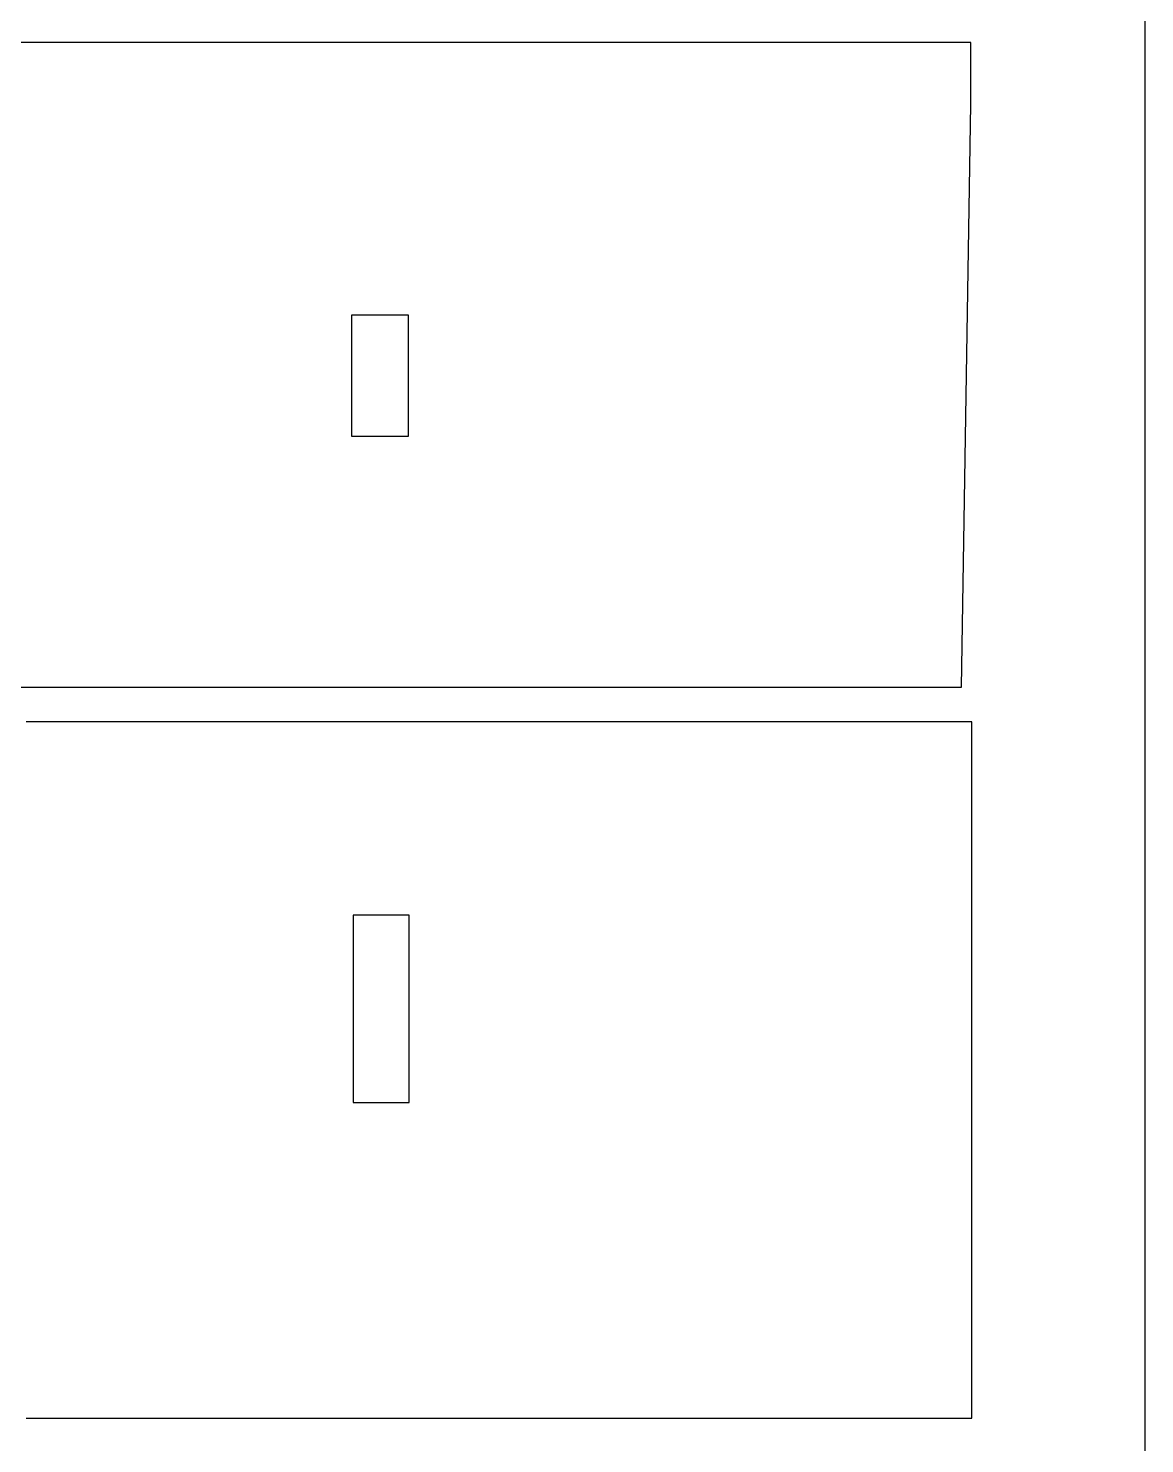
# Model space of a CAD drawing. Extents: x 11 to 591, y 39 to 419.
# Drawn here: x 540.5 to 591.2, y 282.1 to 346.4 of the extents above; entities that cross this region are included whole.
import ezdxf

# ---------------------------------------------------------------- set-up
doc = ezdxf.new("R2010")
doc.units = 0
doc.layers.get('0').update_dxf_attribs({"linetype": 'CONTINUOUS'})

msp = doc.modelspace()

# ---------------------------------------------------------------- linework, layer by layer
at = {"color": 5}
msp.add_line((591.215419, 418.930266), (591.215419, 38.955266), dxfattribs=at)
at = {"color": 3}
for p, q in [((583.315419, 345.705266), (504.290419, 345.705266)), ((583.315419, 345.455266), (583.315419, 345.705266)), ((583.315419, 345.230266), (583.315419, 345.455266)), ((583.315419, 345.005266), (583.315419, 345.230266)), ((583.315419, 344.780266), (583.315419, 345.005266)), ((583.315419, 344.530266), (583.315419, 344.780266)), ((583.315419, 344.305266), (583.315419, 344.530266)), ((583.315419, 344.080266), (583.315419, 344.305266)), ((583.315419, 343.830266), (583.315419, 344.080266)), ((583.315419, 343.605266), (583.315419, 343.830266)), ((583.315419, 343.380266), (583.315419, 343.605266)), ((583.315419, 343.130266), (583.315419, 343.380266)), ((583.315419, 342.905266), (583.315419, 343.130266)), ((582.890419, 316.455266), (583.315419, 342.905266)), ((504.790419, 316.455266), (582.890419, 316.455266)), ((540.615419, 314.880266), (540.415419, 314.880266)), ((540.815419, 314.880266), (540.615419, 314.880266)), ((541.015419, 314.880266), (540.815419, 314.880266)), ((541.215419, 314.880266), (541.015419, 314.880266)), ((541.415419, 314.880266), (541.215419, 314.880266)), ((541.640419, 314.880266), (541.415419, 314.880266)), ((541.840419, 314.880266), (541.640419, 314.880266)), ((542.040419, 314.880266), (541.840419, 314.880266)), ((542.240419, 314.880266), (542.040419, 314.880266)), ((542.440419, 314.880266), (542.240419, 314.880266)), ((542.640419, 314.880266), (542.440419, 314.880266)), ((542.840419, 314.880266), (542.640419, 314.880266)), ((543.040419, 314.880266), (542.840419, 314.880266)), ((543.240419, 314.880266), (543.040419, 314.880266)), ((543.440419, 314.880266), (543.240419, 314.880266)), ((543.640419, 314.880266), (543.440419, 314.880266)), ((543.840419, 314.880266), (543.640419, 314.880266)), ((544.040419, 314.880266), (543.840419, 314.880266)), ((544.240419, 314.880266), (544.040419, 314.880266)), ((544.440419, 314.880266), (544.240419, 314.880266)), ((544.640419, 314.880266), (544.440419, 314.880266)), ((544.840419, 314.880266), (544.640419, 314.880266)), ((545.040419, 314.880266), (544.840419, 314.880266)), ((545.240419, 314.880266), (545.040419, 314.880266)), ((545.440419, 314.880266), (545.240419, 314.880266)), ((545.640419, 314.880266), (545.440419, 314.880266)), ((545.840419, 314.880266), (545.640419, 314.880266)), ((546.040419, 314.880266), (545.840419, 314.880266)), ((546.240419, 314.880266), (546.040419, 314.880266)), ((546.440419, 314.880266), (546.240419, 314.880266)), ((546.640419, 314.880266), (546.440419, 314.880266)), ((546.840419, 314.880266), (546.640419, 314.880266)), ((547.040419, 314.880266), (546.840419, 314.880266)), ((547.240419, 314.880266), (547.040419, 314.880266)), ((547.440419, 314.880266), (547.240419, 314.880266)), ((547.640419, 314.880266), (547.440419, 314.880266)), ((547.840419, 314.880266), (547.640419, 314.880266)), ((548.040419, 314.880266), (547.840419, 314.880266)), ((548.240419, 314.880266), (548.040419, 314.880266)), ((548.440419, 314.880266), (548.240419, 314.880266)), ((548.640419, 314.880266), (548.440419, 314.880266)), ((548.840419, 314.880266), (548.640419, 314.880266)), ((549.040419, 314.880266), (548.840419, 314.880266)), ((549.240419, 314.880266), (549.040419, 314.880266)), ((549.440419, 314.880266), (549.240419, 314.880266)), ((549.665419, 314.880266), (549.440419, 314.880266)), ((549.865419, 314.880266), (549.665419, 314.880266)), ((550.065419, 314.880266), (549.865419, 314.880266)), ((550.265419, 314.880266), (550.065419, 314.880266)), ((550.465419, 314.880266), (550.265419, 314.880266)), ((550.665419, 314.880266), (550.465419, 314.880266)), ((550.865419, 314.880266), (550.665419, 314.880266)), ((551.065419, 314.880266), (550.865419, 314.880266)), ((551.265419, 314.880266), (551.065419, 314.880266)), ((551.465419, 314.880266), (551.265419, 314.880266)), ((551.665419, 314.880266), (551.465419, 314.880266)), ((551.865419, 314.880266), (551.665419, 314.880266)), ((552.065419, 314.880266), (551.865419, 314.880266)), ((552.265419, 314.880266), (552.065419, 314.880266)), ((552.465419, 314.880266), (552.265419, 314.880266)), ((552.665419, 314.880266), (552.465419, 314.880266)), ((552.865419, 314.880266), (552.665419, 314.880266)), ((553.065419, 314.880266), (552.865419, 314.880266)), ((553.265419, 314.880266), (553.065419, 314.880266)), ((553.465419, 314.880266), (553.265419, 314.880266)), ((553.665419, 314.880266), (553.465419, 314.880266)), ((553.865419, 314.880266), (553.665419, 314.880266)), ((554.065419, 314.880266), (553.865419, 314.880266)), ((554.265419, 314.880266), (554.065419, 314.880266)), ((554.465419, 314.880266), (554.265419, 314.880266)), ((554.665419, 314.880266), (554.465419, 314.880266)), ((554.865419, 314.880266), (554.665419, 314.880266)), ((555.065419, 314.880266), (554.865419, 314.880266)), ((555.265419, 314.880266), (555.065419, 314.880266)), ((555.465419, 314.880266), (555.265419, 314.880266)), ((555.665419, 314.880266), (555.465419, 314.880266)), ((555.865419, 314.880266), (555.665419, 314.880266)), ((556.065419, 314.880266), (555.865419, 314.880266)), ((556.265419, 314.880266), (556.065419, 314.880266)), ((556.465419, 314.880266), (556.265419, 314.880266)), ((556.665419, 314.880266), (556.465419, 314.880266)), ((556.865419, 314.880266), (556.665419, 314.880266)), ((557.065419, 314.880266), (556.865419, 314.880266)), ((557.265419, 314.880266), (557.065419, 314.880266)), ((557.465419, 314.880266), (557.265419, 314.880266)), ((557.690419, 314.880266), (557.465419, 314.880266)), ((557.890419, 314.880266), (557.690419, 314.880266)), ((558.090419, 314.880266), (557.890419, 314.880266)), ((558.290419, 314.880266), (558.090419, 314.880266)), ((558.490419, 314.880266), (558.290419, 314.880266)), ((558.690419, 314.880266), (558.490419, 314.880266)), ((558.890419, 314.880266), (558.690419, 314.880266)), ((559.090419, 314.880266), (558.890419, 314.880266)), ((559.290419, 314.880266), (559.090419, 314.880266)), ((559.490419, 314.880266), (559.290419, 314.880266)), ((559.690419, 314.880266), (559.490419, 314.880266)), ((559.890419, 314.880266), (559.690419, 314.880266)), ((560.090419, 314.880266), (559.890419, 314.880266)), ((560.290419, 314.880266), (560.090419, 314.880266)), ((560.490419, 314.880266), (560.290419, 314.880266)), ((560.690419, 314.880266), (560.490419, 314.880266)), ((560.890419, 314.880266), (560.690419, 314.880266)), ((561.090419, 314.880266), (560.890419, 314.880266)), ((561.290419, 314.880266), (561.090419, 314.880266)), ((561.490419, 314.880266), (561.290419, 314.880266)), ((561.690419, 314.880266), (561.490419, 314.880266)), ((561.890419, 314.880266), (561.690419, 314.880266)), ((562.090419, 314.880266), (561.890419, 314.880266)), ((562.290419, 314.880266), (562.090419, 314.880266)), ((562.490419, 314.880266), (562.290419, 314.880266)), ((562.690419, 314.880266), (562.490419, 314.880266)), ((562.890419, 314.880266), (562.690419, 314.880266)), ((563.090419, 314.880266), (562.890419, 314.880266)), ((563.290419, 314.880266), (563.090419, 314.880266)), ((563.490419, 314.880266), (563.290419, 314.880266)), ((563.690419, 314.880266), (563.490419, 314.880266)), ((563.890419, 314.880266), (563.690419, 314.880266)), ((564.090419, 314.880266), (563.890419, 314.880266)), ((564.290419, 314.880266), (564.090419, 314.880266)), ((564.490419, 314.880266), (564.290419, 314.880266)), ((564.690419, 314.880266), (564.490419, 314.880266)), ((564.890419, 314.880266), (564.690419, 314.880266)), ((565.090419, 314.880266), (564.890419, 314.880266)), ((565.290419, 314.880266), (565.090419, 314.880266)), ((565.515419, 314.880266), (565.290419, 314.880266)), ((565.715419, 314.880266), (565.515419, 314.880266)), ((565.915419, 314.880266), (565.715419, 314.880266)), ((566.115419, 314.880266), (565.915419, 314.880266)), ((566.315419, 314.880266), (566.115419, 314.880266)), ((566.515419, 314.880266), (566.315419, 314.880266)), ((566.715419, 314.880266), (566.515419, 314.880266)), ((566.915419, 314.880266), (566.715419, 314.880266)), ((567.115419, 314.880266), (566.915419, 314.880266)), ((567.315419, 314.880266), (567.115419, 314.880266)), ((567.515419, 314.880266), (567.315419, 314.880266)), ((567.715419, 314.880266), (567.515419, 314.880266)), ((567.915419, 314.880266), (567.715419, 314.880266)), ((568.115419, 314.880266), (567.915419, 314.880266)), ((568.315419, 314.880266), (568.115419, 314.880266)), ((568.515419, 314.880266), (568.315419, 314.880266)), ((568.715419, 314.880266), (568.515419, 314.880266)), ((568.915419, 314.880266), (568.715419, 314.880266)), ((569.115419, 314.880266), (568.915419, 314.880266)), ((569.315419, 314.880266), (569.115419, 314.880266)), ((569.515419, 314.880266), (569.315419, 314.880266)), ((569.715419, 314.880266), (569.515419, 314.880266)), ((569.915419, 314.880266), (569.715419, 314.880266)), ((570.115419, 314.880266), (569.915419, 314.880266)), ((570.315419, 314.880266), (570.115419, 314.880266)), ((570.515419, 314.880266), (570.315419, 314.880266)), ((570.715419, 314.880266), (570.515419, 314.880266)), ((570.915419, 314.880266), (570.715419, 314.880266)), ((571.115419, 314.880266), (570.915419, 314.880266)), ((571.315419, 314.880266), (571.115419, 314.880266)), ((571.515419, 314.880266), (571.315419, 314.880266)), ((571.715419, 314.880266), (571.515419, 314.880266)), ((571.915419, 314.880266), (571.715419, 314.880266)), ((572.115419, 314.880266), (571.915419, 314.880266)), ((572.315419, 314.880266), (572.115419, 314.880266)), ((572.515419, 314.880266), (572.315419, 314.880266)), ((572.715419, 314.880266), (572.515419, 314.880266)), ((572.915419, 314.880266), (572.715419, 314.880266)), ((573.115419, 314.880266), (572.915419, 314.880266)), ((573.315419, 314.880266), (573.115419, 314.880266)), ((573.540419, 314.880266), (573.315419, 314.880266)), ((573.740419, 314.880266), (573.540419, 314.880266)), ((573.940419, 314.880266), (573.740419, 314.880266)), ((574.140419, 314.880266), (573.940419, 314.880266)), ((574.340419, 314.880266), (574.140419, 314.880266)), ((574.540419, 314.880266), (574.340419, 314.880266)), ((574.740419, 314.880266), (574.540419, 314.880266)), ((574.940419, 314.880266), (574.740419, 314.880266)), ((575.140419, 314.880266), (574.940419, 314.880266)), ((575.340419, 314.880266), (575.140419, 314.880266)), ((575.540419, 314.880266), (575.340419, 314.880266)), ((575.740419, 314.880266), (575.540419, 314.880266)), ((575.940419, 314.880266), (575.740419, 314.880266)), ((576.140419, 314.880266), (575.940419, 314.880266)), ((576.340419, 314.880266), (576.140419, 314.880266)), ((576.540419, 314.880266), (576.340419, 314.880266)), ((576.740419, 314.880266), (576.540419, 314.880266)), ((576.940419, 314.880266), (576.740419, 314.880266)), ((577.140419, 314.880266), (576.940419, 314.880266)), ((577.340419, 314.880266), (577.140419, 314.880266)), ((577.540419, 314.880266), (577.340419, 314.880266)), ((577.740419, 314.880266), (577.540419, 314.880266)), ((577.940419, 314.880266), (577.740419, 314.880266)), ((578.140419, 314.880266), (577.940419, 314.880266)), ((578.340419, 314.880266), (578.140419, 314.880266)), ((578.540419, 314.880266), (578.340419, 314.880266)), ((578.740419, 314.880266), (578.540419, 314.880266)), ((578.940419, 314.880266), (578.740419, 314.880266)), ((579.140419, 314.880266), (578.940419, 314.880266)), ((579.340419, 314.880266), (579.140419, 314.880266)), ((579.540419, 314.880266), (579.340419, 314.880266)), ((579.740419, 314.880266), (579.540419, 314.880266)), ((579.940419, 314.880266), (579.740419, 314.880266)), ((580.140419, 314.880266), (579.940419, 314.880266)), ((580.340419, 314.880266), (580.140419, 314.880266)), ((580.540419, 314.880266), (580.340419, 314.880266)), ((580.740419, 314.880266), (580.540419, 314.880266)), ((580.940419, 314.880266), (580.740419, 314.880266)), ((581.140419, 314.880266), (580.940419, 314.880266)), ((581.340419, 314.880266), (581.140419, 314.880266)), ((581.565419, 314.880266), (581.340419, 314.880266)), ((581.765419, 314.880266), (581.565419, 314.880266)), ((581.965419, 314.880266), (581.765419, 314.880266)), ((582.165419, 314.880266), (581.965419, 314.880266)), ((582.365419, 314.880266), (582.165419, 314.880266)), ((582.565419, 314.880266), (582.365419, 314.880266)), ((582.765419, 314.880266), (582.565419, 314.880266)), ((582.965419, 314.880266), (582.765419, 314.880266)), ((583.165419, 314.880266), (582.965419, 314.880266)), ((583.365419, 314.880266), (583.165419, 314.880266)), ((583.365419, 314.680266), (583.365419, 314.880266)), ((583.365419, 314.480266), (583.365419, 314.680266)), ((583.365419, 314.280266), (583.365419, 314.480266)), ((583.365419, 314.080266), (583.365419, 314.280266)), ((583.365419, 313.880266), (583.365419, 314.080266)), ((583.365419, 313.680266), (583.365419, 313.880266)), ((583.365419, 313.480266), (583.365419, 313.680266)), ((583.365419, 313.280266), (583.365419, 313.480266)), ((583.365419, 313.080266), (583.365419, 313.280266)), ((583.365419, 312.880266), (583.365419, 313.080266)), ((583.365419, 312.655266), (583.365419, 312.880266)), ((583.365419, 312.455266), (583.365419, 312.655266)), ((583.365419, 312.255266), (583.365419, 312.455266)), ((583.365419, 312.055266), (583.365419, 312.255266)), ((583.365419, 311.855266), (583.365419, 312.055266)), ((583.365419, 311.655266), (583.365419, 311.855266)), ((583.365419, 311.455266), (583.365419, 311.655266)), ((583.365419, 311.255266), (583.365419, 311.455266)), ((583.365419, 311.055266), (583.365419, 311.255266)), ((583.365419, 310.855266), (583.365419, 311.055266)), ((583.365419, 310.655266), (583.365419, 310.855266)), ((583.365419, 310.455266), (583.365419, 310.655266)), ((583.365419, 310.255266), (583.365419, 310.455266)), ((583.365419, 310.055266), (583.365419, 310.255266)), ((583.365419, 309.855266), (583.365419, 310.055266)), ((583.365419, 309.655266), (583.365419, 309.855266)), ((583.365419, 309.455266), (583.365419, 309.655266)), ((583.365419, 309.255266), (583.365419, 309.455266)), ((583.365419, 309.055266), (583.365419, 309.255266)), ((583.365419, 308.830266), (583.365419, 309.055266)), ((583.365419, 308.630266), (583.365419, 308.830266)), ((583.365419, 308.430266), (583.365419, 308.630266)), ((583.365419, 308.230266), (583.365419, 308.430266)), ((583.365419, 308.030266), (583.365419, 308.230266)), ((583.365419, 307.830266), (583.365419, 308.030266)), ((583.365419, 307.630266), (583.365419, 307.830266)), ((583.365419, 307.430266), (583.365419, 307.630266)), ((583.365419, 307.230266), (583.365419, 307.430266)), ((583.365419, 307.030266), (583.365419, 307.230266)), ((583.365419, 306.830266), (583.365419, 307.030266)), ((583.365419, 306.630266), (583.365419, 306.830266)), ((583.365419, 306.430266), (583.365419, 306.630266)), ((583.365419, 306.230266), (583.365419, 306.430266)), ((583.365419, 306.030266), (583.365419, 306.230266)), ((583.365419, 305.830266), (583.365419, 306.030266)), ((583.365419, 305.630266), (583.365419, 305.830266)), ((583.365419, 305.430266), (583.365419, 305.630266)), ((583.365419, 305.230266), (583.365419, 305.430266)), ((583.365419, 305.005266), (583.365419, 305.230266)), ((583.365419, 304.805266), (583.365419, 305.005266)), ((583.365419, 304.605266), (583.365419, 304.805266)), ((583.365419, 304.405266), (583.365419, 304.605266)), ((583.365419, 304.205266), (583.365419, 304.405266)), ((583.365419, 304.005266), (583.365419, 304.205266)), ((583.365419, 303.805266), (583.365419, 304.005266)), ((583.365419, 303.605266), (583.365419, 303.805266)), ((583.365419, 303.405266), (583.365419, 303.605266)), ((583.365419, 303.205266), (583.365419, 303.405266)), ((583.365419, 303.005266), (583.365419, 303.205266)), ((583.365419, 302.805266), (583.365419, 303.005266)), ((583.365419, 302.605266), (583.365419, 302.805266)), ((583.365419, 302.405266), (583.365419, 302.605266)), ((583.365419, 302.205266), (583.365419, 302.405266)), ((583.365419, 302.005266), (583.365419, 302.205266)), ((583.365419, 301.805266), (583.365419, 302.005266)), ((583.365419, 301.605266), (583.365419, 301.805266)), ((583.365419, 301.405266), (583.365419, 301.605266)), ((583.365419, 301.180266), (583.365419, 301.405266)), ((583.365419, 300.980266), (583.365419, 301.180266)), ((583.365419, 300.780266), (583.365419, 300.980266)), ((583.365419, 300.580266), (583.365419, 300.780266)), ((583.365419, 300.380266), (583.365419, 300.580266)), ((583.365419, 300.180266), (583.365419, 300.380266)), ((583.365419, 299.980266), (583.365419, 300.180266)), ((583.365419, 299.780266), (583.365419, 299.980266)), ((583.365419, 299.580266), (583.365419, 299.780266)), ((583.365419, 299.380266), (583.365419, 299.580266)), ((583.365419, 299.180266), (583.365419, 299.380266)), ((583.365419, 298.980266), (583.365419, 299.180266)), ((583.365419, 298.780266), (583.365419, 298.980266)), ((583.365419, 298.580266), (583.365419, 298.780266)), ((583.365419, 298.380266), (583.365419, 298.580266)), ((583.365419, 298.180266), (583.365419, 298.380266)), ((583.365419, 297.980266), (583.365419, 298.180266)), ((583.365419, 297.780266), (583.365419, 297.980266)), ((583.365419, 297.555266), (583.365419, 297.780266)), ((583.365419, 297.355266), (583.365419, 297.555266)), ((583.365419, 297.155266), (583.365419, 297.355266)), ((583.365419, 296.955266), (583.365419, 297.155266)), ((583.365419, 296.755266), (583.365419, 296.955266)), ((583.365419, 296.555266), (583.365419, 296.755266)), ((583.365419, 296.355266), (583.365419, 296.555266)), ((583.365419, 296.155266), (583.365419, 296.355266)), ((583.365419, 295.955266), (583.365419, 296.155266)), ((583.365419, 295.755266), (583.365419, 295.955266)), ((583.365419, 295.555266), (583.365419, 295.755266)), ((583.365419, 295.355266), (583.365419, 295.555266)), ((583.365419, 295.155266), (583.365419, 295.355266)), ((583.365419, 294.955266), (583.365419, 295.155266)), ((583.365419, 294.755266), (583.365419, 294.955266)), ((583.365419, 294.555266), (583.365419, 294.755266)), ((583.365419, 294.355266), (583.365419, 294.555266)), ((583.365419, 294.155266), (583.365419, 294.355266)), ((583.365419, 293.955266), (583.365419, 294.155266)), ((583.365419, 293.730266), (583.365419, 293.955266)), ((583.365419, 293.530266), (583.365419, 293.730266)), ((583.365419, 293.330266), (583.365419, 293.530266)), ((583.365419, 293.130266), (583.365419, 293.330266)), ((583.365419, 292.930266), (583.365419, 293.130266)), ((583.365419, 292.730266), (583.365419, 292.930266)), ((583.365419, 292.530266), (583.365419, 292.730266)), ((583.365419, 292.330266), (583.365419, 292.530266)), ((583.365419, 292.130266), (583.365419, 292.330266)), ((583.365419, 291.930266), (583.365419, 292.130266)), ((583.365419, 291.730266), (583.365419, 291.930266)), ((583.365419, 291.530266), (583.365419, 291.730266)), ((583.365419, 291.330266), (583.365419, 291.530266)), ((583.365419, 291.130266), (583.365419, 291.330266)), ((583.365419, 290.930266), (583.365419, 291.130266)), ((583.365419, 290.730266), (583.365419, 290.930266)), ((583.365419, 290.530266), (583.365419, 290.730266)), ((583.365419, 290.330266), (583.365419, 290.530266)), ((583.365419, 290.130266), (583.365419, 290.330266)), ((583.365419, 289.905266), (583.365419, 290.130266)), ((583.365419, 289.705266), (583.365419, 289.905266)), ((583.365419, 289.505266), (583.365419, 289.705266)), ((583.365419, 289.305266), (583.365419, 289.505266)), ((583.365419, 289.105266), (583.365419, 289.305266)), ((583.365419, 288.905266), (583.365419, 289.105266)), ((583.365419, 288.705266), (583.365419, 288.905266)), ((583.365419, 288.505266), (583.365419, 288.705266)), ((583.365419, 288.305266), (583.365419, 288.505266)), ((583.365419, 288.105266), (583.365419, 288.305266)), ((583.365419, 287.905266), (583.365419, 288.105266)), ((583.365419, 287.705266), (583.365419, 287.905266)), ((583.365419, 287.505266), (583.365419, 287.705266)), ((583.365419, 287.305266), (583.365419, 287.505266)), ((583.365419, 287.105266), (583.365419, 287.305266)), ((583.365419, 286.905266), (583.365419, 287.105266)), ((583.365419, 286.705266), (583.365419, 286.905266)), ((583.365419, 286.505266), (583.365419, 286.705266)), ((583.365419, 286.305266), (583.365419, 286.505266)), ((583.365419, 286.080266), (583.365419, 286.305266)), ((583.365419, 285.880266), (583.365419, 286.080266)), ((583.365419, 285.680266), (583.365419, 285.880266)), ((583.365419, 285.480266), (583.365419, 285.680266)), ((583.365419, 285.280266), (583.365419, 285.480266)), ((583.365419, 285.080266), (583.365419, 285.280266)), ((583.365419, 284.880266), (583.365419, 285.080266)), ((583.365419, 284.680266), (583.365419, 284.880266)), ((583.365419, 284.480266), (583.365419, 284.680266)), ((583.365419, 284.280266), (583.365419, 284.480266)), ((583.365419, 284.080266), (583.365419, 284.280266)), ((583.365419, 283.880266), (583.365419, 284.080266)), ((583.365419, 283.680266), (583.365419, 283.880266)), ((583.365419, 283.480266), (583.365419, 283.680266)), ((583.365419, 283.280266), (583.365419, 283.480266)), ((540.415419, 283.280266), (540.615419, 283.280266)), ((540.615419, 283.280266), (540.815419, 283.280266)), ((540.815419, 283.280266), (541.015419, 283.280266)), ((541.015419, 283.280266), (541.215419, 283.280266)), ((541.215419, 283.280266), (541.415419, 283.280266)), ((541.415419, 283.280266), (541.640419, 283.280266)), ((541.640419, 283.280266), (541.840419, 283.280266)), ((541.840419, 283.280266), (542.040419, 283.280266)), ((542.040419, 283.280266), (542.240419, 283.280266)), ((542.240419, 283.280266), (542.440419, 283.280266)), ((542.440419, 283.280266), (542.640419, 283.280266)), ((542.640419, 283.280266), (542.840419, 283.280266)), ((542.840419, 283.280266), (543.040419, 283.280266)), ((543.040419, 283.280266), (543.240419, 283.280266)), ((543.240419, 283.280266), (543.440419, 283.280266)), ((543.440419, 283.280266), (543.640419, 283.280266)), ((543.640419, 283.280266), (543.840419, 283.280266)), ((543.840419, 283.280266), (544.040419, 283.280266)), ((544.040419, 283.280266), (544.240419, 283.280266)), ((544.240419, 283.280266), (544.440419, 283.280266)), ((544.440419, 283.280266), (544.640419, 283.280266)), ((544.640419, 283.280266), (544.840419, 283.280266)), ((544.840419, 283.280266), (545.040419, 283.280266)), ((545.040419, 283.280266), (545.240419, 283.280266)), ((545.240419, 283.280266), (545.440419, 283.280266)), ((545.440419, 283.280266), (545.640419, 283.280266)), ((545.640419, 283.280266), (545.840419, 283.280266)), ((545.840419, 283.280266), (546.040419, 283.280266)), ((546.040419, 283.280266), (546.240419, 283.280266)), ((546.240419, 283.280266), (546.440419, 283.280266)), ((546.440419, 283.280266), (546.640419, 283.280266)), ((546.640419, 283.280266), (546.840419, 283.280266)), ((546.840419, 283.280266), (547.040419, 283.280266)), ((547.040419, 283.280266), (547.240419, 283.280266)), ((547.240419, 283.280266), (547.440419, 283.280266)), ((547.440419, 283.280266), (547.640419, 283.280266)), ((547.640419, 283.280266), (547.840419, 283.280266)), ((547.840419, 283.280266), (548.040419, 283.280266)), ((548.040419, 283.280266), (548.240419, 283.280266)), ((548.240419, 283.280266), (548.440419, 283.280266)), ((548.440419, 283.280266), (548.640419, 283.280266)), ((548.640419, 283.280266), (548.840419, 283.280266)), ((548.840419, 283.280266), (549.040419, 283.280266)), ((549.040419, 283.280266), (549.240419, 283.280266)), ((549.240419, 283.280266), (549.440419, 283.280266)), ((549.440419, 283.280266), (549.665419, 283.280266)), ((549.665419, 283.280266), (549.865419, 283.280266)), ((549.865419, 283.280266), (550.065419, 283.280266)), ((550.065419, 283.280266), (550.265419, 283.280266)), ((550.265419, 283.280266), (550.465419, 283.280266)), ((550.465419, 283.280266), (550.665419, 283.280266)), ((550.665419, 283.280266), (550.865419, 283.280266)), ((550.865419, 283.280266), (551.065419, 283.280266)), ((551.065419, 283.280266), (551.265419, 283.280266)), ((551.265419, 283.280266), (551.465419, 283.280266)), ((551.465419, 283.280266), (551.665419, 283.280266)), ((551.665419, 283.280266), (551.865419, 283.280266)), ((551.865419, 283.280266), (552.065419, 283.280266)), ((552.065419, 283.280266), (552.265419, 283.280266)), ((552.265419, 283.280266), (552.465419, 283.280266)), ((552.465419, 283.280266), (552.665419, 283.280266)), ((552.665419, 283.280266), (552.865419, 283.280266)), ((552.865419, 283.280266), (553.065419, 283.280266)), ((553.065419, 283.280266), (553.265419, 283.280266)), ((553.265419, 283.280266), (553.465419, 283.280266)), ((553.465419, 283.280266), (553.665419, 283.280266)), ((553.665419, 283.280266), (553.865419, 283.280266)), ((553.865419, 283.280266), (554.065419, 283.280266)), ((554.065419, 283.280266), (554.265419, 283.280266)), ((554.265419, 283.280266), (554.465419, 283.280266)), ((554.465419, 283.280266), (554.665419, 283.280266)), ((554.665419, 283.280266), (554.865419, 283.280266)), ((554.865419, 283.280266), (555.065419, 283.280266)), ((555.065419, 283.280266), (555.265419, 283.280266)), ((555.265419, 283.280266), (555.465419, 283.280266)), ((555.465419, 283.280266), (555.665419, 283.280266)), ((555.665419, 283.280266), (555.865419, 283.280266)), ((555.865419, 283.280266), (556.065419, 283.280266)), ((556.065419, 283.280266), (556.265419, 283.280266)), ((556.265419, 283.280266), (556.465419, 283.280266)), ((556.465419, 283.280266), (556.665419, 283.280266)), ((556.665419, 283.280266), (556.865419, 283.280266)), ((556.865419, 283.280266), (557.065419, 283.280266)), ((557.065419, 283.280266), (557.265419, 283.280266)), ((557.265419, 283.280266), (557.465419, 283.280266)), ((557.465419, 283.280266), (557.690419, 283.280266)), ((557.690419, 283.280266), (557.890419, 283.280266)), ((557.890419, 283.280266), (558.090419, 283.280266)), ((558.090419, 283.280266), (558.290419, 283.280266)), ((558.290419, 283.280266), (558.490419, 283.280266)), ((558.490419, 283.280266), (558.690419, 283.280266)), ((558.690419, 283.280266), (558.890419, 283.280266)), ((558.890419, 283.280266), (559.090419, 283.280266)), ((559.090419, 283.280266), (559.290419, 283.280266)), ((559.290419, 283.280266), (559.490419, 283.280266)), ((559.490419, 283.280266), (559.690419, 283.280266)), ((559.690419, 283.280266), (559.890419, 283.280266)), ((559.890419, 283.280266), (560.090419, 283.280266)), ((560.090419, 283.280266), (560.290419, 283.280266)), ((560.290419, 283.280266), (560.490419, 283.280266)), ((560.490419, 283.280266), (560.690419, 283.280266)), ((560.690419, 283.280266), (560.890419, 283.280266)), ((560.890419, 283.280266), (561.090419, 283.280266)), ((561.090419, 283.280266), (561.290419, 283.280266)), ((561.290419, 283.280266), (561.490419, 283.280266)), ((561.490419, 283.280266), (561.690419, 283.280266)), ((561.690419, 283.280266), (561.890419, 283.280266)), ((561.890419, 283.280266), (562.090419, 283.280266)), ((562.090419, 283.280266), (562.290419, 283.280266)), ((562.290419, 283.280266), (562.490419, 283.280266)), ((562.490419, 283.280266), (562.690419, 283.280266)), ((562.690419, 283.280266), (562.890419, 283.280266)), ((562.890419, 283.280266), (563.090419, 283.280266)), ((563.090419, 283.280266), (563.290419, 283.280266)), ((563.290419, 283.280266), (563.490419, 283.280266)), ((563.490419, 283.280266), (563.690419, 283.280266)), ((563.690419, 283.280266), (563.890419, 283.280266)), ((563.890419, 283.280266), (564.090419, 283.280266)), ((564.090419, 283.280266), (564.290419, 283.280266)), ((564.290419, 283.280266), (564.490419, 283.280266)), ((564.490419, 283.280266), (564.690419, 283.280266)), ((564.690419, 283.280266), (564.890419, 283.280266)), ((564.890419, 283.280266), (565.090419, 283.280266)), ((565.090419, 283.280266), (565.290419, 283.280266)), ((565.290419, 283.280266), (565.515419, 283.280266)), ((565.515419, 283.280266), (565.715419, 283.280266)), ((565.715419, 283.280266), (565.915419, 283.280266)), ((565.915419, 283.280266), (566.115419, 283.280266)), ((566.115419, 283.280266), (566.315419, 283.280266)), ((566.315419, 283.280266), (566.515419, 283.280266)), ((566.515419, 283.280266), (566.715419, 283.280266)), ((566.715419, 283.280266), (566.915419, 283.280266)), ((566.915419, 283.280266), (567.115419, 283.280266)), ((567.115419, 283.280266), (567.315419, 283.280266)), ((567.315419, 283.280266), (567.515419, 283.280266)), ((567.515419, 283.280266), (567.715419, 283.280266)), ((567.715419, 283.280266), (567.915419, 283.280266)), ((567.915419, 283.280266), (568.115419, 283.280266)), ((568.115419, 283.280266), (568.315419, 283.280266)), ((568.315419, 283.280266), (568.515419, 283.280266)), ((568.515419, 283.280266), (568.715419, 283.280266)), ((568.715419, 283.280266), (568.915419, 283.280266)), ((568.915419, 283.280266), (569.115419, 283.280266)), ((569.115419, 283.280266), (569.315419, 283.280266)), ((569.315419, 283.280266), (569.515419, 283.280266)), ((569.515419, 283.280266), (569.715419, 283.280266)), ((569.715419, 283.280266), (569.915419, 283.280266)), ((569.915419, 283.280266), (570.115419, 283.280266)), ((570.115419, 283.280266), (570.315419, 283.280266)), ((570.315419, 283.280266), (570.515419, 283.280266)), ((570.515419, 283.280266), (570.715419, 283.280266)), ((570.715419, 283.280266), (570.915419, 283.280266)), ((570.915419, 283.280266), (571.115419, 283.280266)), ((571.115419, 283.280266), (571.315419, 283.280266)), ((571.315419, 283.280266), (571.515419, 283.280266)), ((571.515419, 283.280266), (571.715419, 283.280266)), ((571.715419, 283.280266), (571.915419, 283.280266)), ((571.915419, 283.280266), (572.115419, 283.280266)), ((572.115419, 283.280266), (572.315419, 283.280266)), ((572.315419, 283.280266), (572.515419, 283.280266)), ((572.515419, 283.280266), (572.715419, 283.280266)), ((572.715419, 283.280266), (572.915419, 283.280266)), ((572.915419, 283.280266), (573.115419, 283.280266)), ((573.115419, 283.280266), (573.315419, 283.280266)), ((573.315419, 283.280266), (573.540419, 283.280266)), ((573.540419, 283.280266), (573.740419, 283.280266)), ((573.740419, 283.280266), (573.940419, 283.280266)), ((573.940419, 283.280266), (574.140419, 283.280266)), ((574.140419, 283.280266), (574.340419, 283.280266)), ((574.340419, 283.280266), (574.540419, 283.280266)), ((574.540419, 283.280266), (574.740419, 283.280266)), ((574.740419, 283.280266), (574.940419, 283.280266)), ((574.940419, 283.280266), (575.140419, 283.280266)), ((575.140419, 283.280266), (575.340419, 283.280266)), ((575.340419, 283.280266), (575.540419, 283.280266)), ((575.540419, 283.280266), (575.740419, 283.280266)), ((575.740419, 283.280266), (575.940419, 283.280266)), ((575.940419, 283.280266), (576.140419, 283.280266)), ((576.140419, 283.280266), (576.340419, 283.280266)), ((576.340419, 283.280266), (576.540419, 283.280266)), ((576.540419, 283.280266), (576.740419, 283.280266)), ((576.740419, 283.280266), (576.940419, 283.280266)), ((576.940419, 283.280266), (577.140419, 283.280266)), ((577.140419, 283.280266), (577.340419, 283.280266)), ((577.340419, 283.280266), (577.540419, 283.280266)), ((577.540419, 283.280266), (577.740419, 283.280266)), ((577.740419, 283.280266), (577.940419, 283.280266)), ((577.940419, 283.280266), (578.140419, 283.280266)), ((578.140419, 283.280266), (578.340419, 283.280266)), ((578.340419, 283.280266), (578.540419, 283.280266)), ((578.540419, 283.280266), (578.740419, 283.280266)), ((578.740419, 283.280266), (578.940419, 283.280266)), ((578.940419, 283.280266), (579.140419, 283.280266)), ((579.140419, 283.280266), (579.340419, 283.280266)), ((579.340419, 283.280266), (579.540419, 283.280266)), ((579.540419, 283.280266), (579.740419, 283.280266)), ((579.740419, 283.280266), (579.940419, 283.280266)), ((579.940419, 283.280266), (580.140419, 283.280266)), ((580.140419, 283.280266), (580.340419, 283.280266)), ((580.340419, 283.280266), (580.540419, 283.280266)), ((580.540419, 283.280266), (580.740419, 283.280266)), ((580.740419, 283.280266), (580.940419, 283.280266)), ((580.940419, 283.280266), (581.140419, 283.280266)), ((581.140419, 283.280266), (581.340419, 283.280266)), ((581.340419, 283.280266), (581.565419, 283.280266)), ((581.565419, 283.280266), (581.765419, 283.280266)), ((581.765419, 283.280266), (581.965419, 283.280266)), ((581.965419, 283.280266), (582.165419, 283.280266)), ((582.165419, 283.280266), (582.365419, 283.280266)), ((582.365419, 283.280266), (582.565419, 283.280266)), ((582.565419, 283.280266), (582.765419, 283.280266)), ((582.765419, 283.280266), (582.965419, 283.280266)), ((582.965419, 283.280266), (583.165419, 283.280266)), ((583.165419, 283.280266), (583.365419, 283.280266))]:
    msp.add_line(p, q, dxfattribs=at)
at = {"color": 7}
for p, q in [((555.215419, 327.830266), (555.215419, 333.355266)), ((555.215419, 333.355266), (555.440419, 333.355266)), ((555.440419, 333.355266), (555.665419, 333.355266)), ((555.665419, 333.355266), (555.915419, 333.355266)), ((555.915419, 333.355266), (556.140419, 333.355266)), ((556.140419, 333.355266), (556.365419, 333.355266)), ((556.365419, 333.355266), (556.615419, 333.355266)), ((556.615419, 333.355266), (556.840419, 333.355266)), ((556.840419, 333.355266), (557.065419, 333.355266)), ((557.065419, 333.355266), (557.290419, 333.355266)), ((557.290419, 333.355266), (557.540419, 333.355266)), ((557.540419, 333.355266), (557.765419, 333.355266)), ((557.765419, 333.355266), (557.765419, 327.830266)), ((555.440419, 327.830266), (555.215419, 327.830266)), ((555.665419, 327.830266), (555.440419, 327.830266)), ((555.915419, 327.830266), (555.665419, 327.830266)), ((556.140419, 327.830266), (555.915419, 327.830266)), ((556.365419, 327.830266), (556.140419, 327.830266)), ((556.615419, 327.830266), (556.365419, 327.830266)), ((556.840419, 327.830266), (556.615419, 327.830266)), ((557.065419, 327.830266), (556.840419, 327.830266)), ((557.290419, 327.830266), (557.065419, 327.830266)), ((557.540419, 327.830266), (557.290419, 327.830266)), ((557.765419, 327.830266), (557.540419, 327.830266)), ((555.265419, 306.105266), (555.265419, 305.905266)), ((555.515419, 306.105266), (555.265419, 306.105266)), ((555.265419, 305.905266), (555.265419, 305.705266)), ((555.740419, 306.105266), (555.515419, 306.105266)), ((555.965419, 306.105266), (555.740419, 306.105266)), ((556.190419, 306.105266), (555.965419, 306.105266)), ((556.440419, 306.105266), (556.190419, 306.105266)), ((556.665419, 306.105266), (556.440419, 306.105266)), ((556.890419, 306.105266), (556.665419, 306.105266)), ((557.115419, 306.105266), (556.890419, 306.105266)), ((557.365419, 306.105266), (557.115419, 306.105266)), ((557.590419, 306.105266), (557.365419, 306.105266)), ((557.815419, 306.105266), (557.590419, 306.105266)), ((557.815419, 305.905266), (557.815419, 306.105266)), ((557.815419, 305.705266), (557.815419, 305.905266)), ((555.265419, 305.705266), (555.265419, 305.505266)), ((555.265419, 305.505266), (555.265419, 305.280266)), ((555.265419, 305.280266), (555.265419, 305.080266)), ((557.815419, 305.505266), (557.815419, 305.705266)), ((557.815419, 305.280266), (557.815419, 305.505266)), ((557.815419, 305.080266), (557.815419, 305.280266)), ((555.265419, 305.080266), (555.265419, 304.880266)), ((555.265419, 304.880266), (555.265419, 304.655266)), ((555.265419, 304.655266), (555.265419, 304.455266)), ((557.815419, 304.880266), (557.815419, 305.080266)), ((557.815419, 304.655266), (557.815419, 304.880266)), ((557.815419, 304.455266), (557.815419, 304.655266)), ((555.265419, 304.455266), (555.265419, 304.255266)), ((555.265419, 304.255266), (555.265419, 304.030266)), ((555.265419, 304.030266), (555.265419, 303.830266)), ((557.815419, 304.255266), (557.815419, 304.455266)), ((557.815419, 304.030266), (557.815419, 304.255266)), ((557.815419, 303.830266), (557.815419, 304.030266)), ((555.265419, 303.830266), (555.265419, 303.630266)), ((555.265419, 303.630266), (555.265419, 303.430266)), ((555.265419, 303.430266), (555.265419, 303.205266)), ((557.815419, 303.630266), (557.815419, 303.830266)), ((557.815419, 303.430266), (557.815419, 303.630266)), ((557.815419, 303.205266), (557.815419, 303.430266)), ((555.265419, 303.205266), (555.265419, 303.005266)), ((555.265419, 303.005266), (555.265419, 302.805266)), ((555.265419, 302.805266), (555.265419, 302.580266)), ((555.265419, 302.580266), (555.265419, 302.380266)), ((557.815419, 303.005266), (557.815419, 303.205266)), ((557.815419, 302.805266), (557.815419, 303.005266)), ((557.815419, 302.580266), (557.815419, 302.805266)), ((557.815419, 302.380266), (557.815419, 302.580266)), ((555.265419, 302.380266), (555.265419, 302.180266)), ((555.265419, 302.180266), (555.265419, 301.980266)), ((555.265419, 301.980266), (555.265419, 301.755266)), ((557.815419, 302.180266), (557.815419, 302.380266)), ((557.815419, 301.980266), (557.815419, 302.180266)), ((557.815419, 301.755266), (557.815419, 301.980266)), ((555.265419, 301.755266), (555.265419, 301.555266)), ((555.265419, 301.555266), (555.265419, 301.355266)), ((555.265419, 301.355266), (555.265419, 301.130266)), ((557.815419, 301.555266), (557.815419, 301.755266)), ((557.815419, 301.355266), (557.815419, 301.555266)), ((557.815419, 301.130266), (557.815419, 301.355266)), ((555.265419, 301.130266), (555.265419, 300.930266)), ((555.265419, 300.930266), (555.265419, 300.730266)), ((555.265419, 300.730266), (555.265419, 300.530266)), ((557.815419, 300.930266), (557.815419, 301.130266)), ((557.815419, 300.730266), (557.815419, 300.930266)), ((557.815419, 300.530266), (557.815419, 300.730266)), ((555.265419, 300.530266), (555.265419, 300.305266)), ((555.265419, 300.305266), (555.265419, 300.105266)), ((555.265419, 300.105266), (555.265419, 299.905266)), ((557.815419, 300.305266), (557.815419, 300.530266)), ((557.815419, 300.105266), (557.815419, 300.305266)), ((557.815419, 299.905266), (557.815419, 300.105266)), ((555.265419, 299.905266), (555.265419, 299.680266)), ((555.265419, 299.680266), (555.265419, 299.480266)), ((555.265419, 299.480266), (555.265419, 299.280266)), ((557.815419, 299.680266), (557.815419, 299.905266)), ((557.815419, 299.480266), (557.815419, 299.680266)), ((557.815419, 299.280266), (557.815419, 299.480266)), ((555.265419, 299.280266), (555.265419, 299.055266)), ((555.265419, 299.055266), (555.265419, 298.855266)), ((555.265419, 298.855266), (555.265419, 298.655266)), ((557.815419, 299.055266), (557.815419, 299.280266)), ((557.815419, 298.855266), (557.815419, 299.055266)), ((557.815419, 298.655266), (557.815419, 298.855266)), ((555.265419, 298.655266), (555.265419, 298.455266)), ((555.265419, 298.455266), (555.265419, 298.230266)), ((555.265419, 298.230266), (555.265419, 298.030266)), ((557.815419, 298.455266), (557.815419, 298.655266)), ((557.815419, 298.230266), (557.815419, 298.455266)), ((557.815419, 298.030266), (557.815419, 298.230266)), ((555.265419, 298.030266), (555.265419, 297.830266)), ((555.265419, 297.830266), (555.265419, 297.605266)), ((555.265419, 297.605266), (555.515419, 297.605266)), ((555.515419, 297.605266), (555.740419, 297.605266)), ((555.740419, 297.605266), (555.965419, 297.605266)), ((555.965419, 297.605266), (556.190419, 297.605266)), ((556.190419, 297.605266), (556.440419, 297.605266)), ((556.440419, 297.605266), (556.665419, 297.605266)), ((556.665419, 297.605266), (556.890419, 297.605266)), ((556.890419, 297.605266), (557.115419, 297.605266)), ((557.115419, 297.605266), (557.365419, 297.605266)), ((557.365419, 297.605266), (557.590419, 297.605266)), ((557.590419, 297.605266), (557.815419, 297.605266)), ((557.815419, 297.830266), (557.815419, 298.030266)), ((557.815419, 297.605266), (557.815419, 297.830266))]:
    msp.add_line(p, q, dxfattribs=at)

doc.saveas('drawing.dxf')
